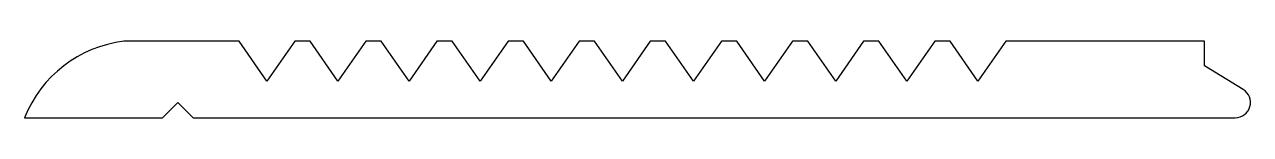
# Model space of a CAD drawing. Extents: x 157.1 to 197.1, y 238 to 240.5.
import ezdxf

# ---------------------------------------------------------------- set-up
doc = ezdxf.new("R2010")
doc.units = 0
doc.layers.add('ANA', color=220, linetype='CONTINUOUS')

msp = doc.modelspace()

# ---------------------------------------------------------------- linework, layer by layer
at = {"layer": 'ANA', "color": 7}
msp.add_lwpolyline([(180.33, 240.493), (179.831, 240.493), (178.921, 239.193), (178.01, 240.493), (177.511, 240.493), (176.601, 239.193), (175.69, 240.493), (175.191, 240.493), (174.281, 239.193), (173.37, 240.493), (172.871, 240.493), (171.961, 239.193), (171.05, 240.493), (170.551, 240.493), (169.641, 239.193), (168.73, 240.493), (168.231, 240.493), (167.321, 239.193), (166.41, 240.493), (165.914, 240.493), (165.004, 239.193), (164.093, 240.493), (160.338, 240.493, 0.275406), (157.093, 237.993), (161.593, 237.993), (162.093, 238.493), (162.593, 237.993), (196.593, 237.993, 0.756802), (196.855, 238.919), (195.593, 239.693), (195.593, 240.493), (189.111, 240.493), (188.201, 239.193), (187.29, 240.493), (186.791, 240.493), (185.881, 239.193), (184.97, 240.493), (184.471, 240.493), (183.561, 239.193), (182.65, 240.493), (182.151, 240.493), (181.241, 239.193)], format="xyb", close=True, dxfattribs=at)

doc.saveas('drawing.dxf')
